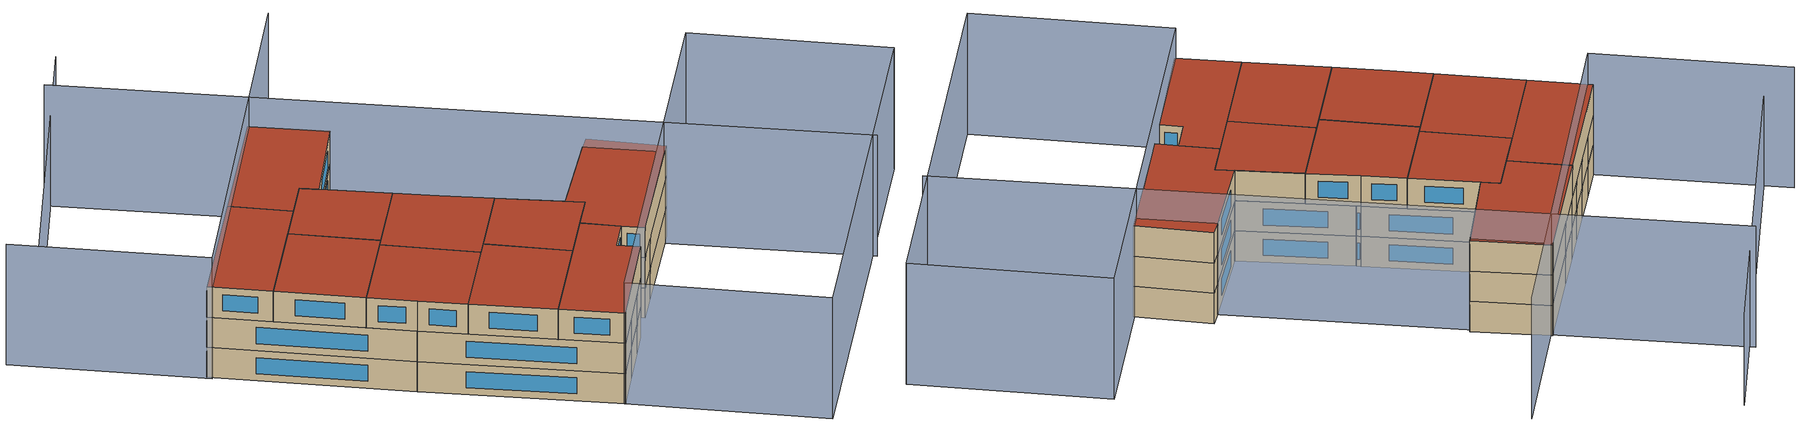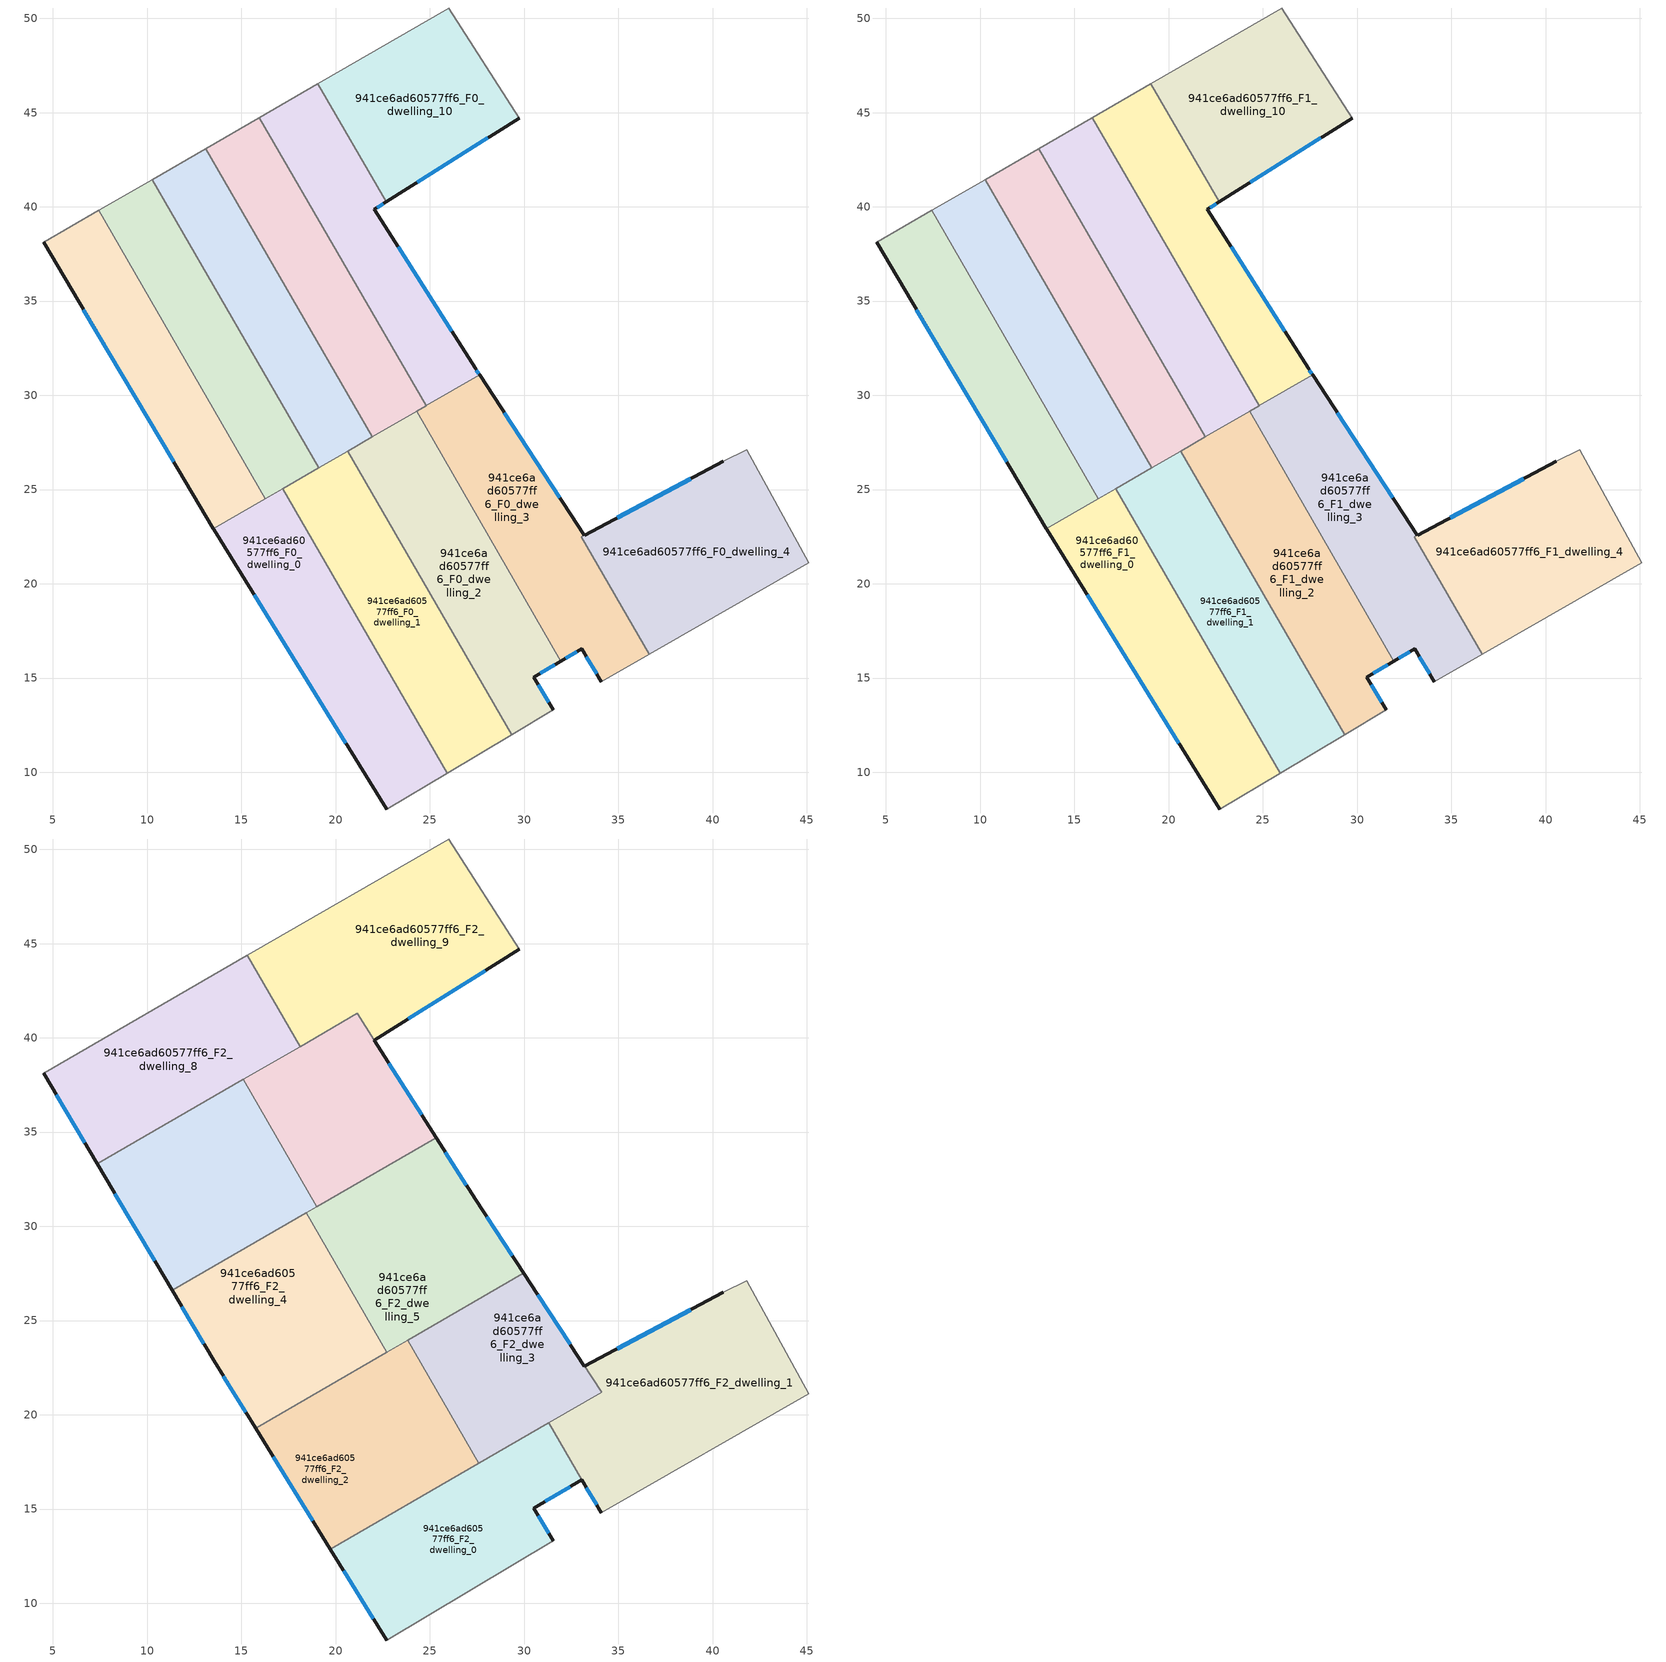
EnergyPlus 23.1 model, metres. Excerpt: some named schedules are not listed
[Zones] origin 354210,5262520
941ce6ad60577ff6_F0_dwelling_0
 floor ground (EU_floor_Construction): 17.19,25.04 25.91,9.96 22.7,8.05 13.53,22.89 13.51,22.91 z0
 wall outside (EU_wall_Construction): 13.51,22.91 13.53,22.89 22.7,8.05 z0:3
 wall to 941ce6ad60577ff6_F0_dwelling_1 (EU_wall_Construction): 25.91,9.96 17.19,25.04 z0:3
 wall adiabatic (EU_wall_Construction): 22.7,8.05 25.91,9.96 z0:3
 wall to 941ce6ad60577ff6_F0_dwelling_5 (EU_wall_Construction): 16.27,24.51 13.51,22.91 z0:3
 wall to 941ce6ad60577ff6_F0_dwelling_6 (EU_wall_Construction): 17.19,25.04 16.27,24.51 z0:3
 window (EU_Window_Construction): 15.68,19.41 20.55,11.54 z0.7:2.3
941ce6ad60577ff6_F0_dwelling_1
 floor ground (EU_floor_Construction): 20.65,27.04 29.35,12 25.91,9.96 17.19,25.04 z0
 wall to 941ce6ad60577ff6_F0_dwelling_2 (EU_wall_Construction): 29.35,12 20.65,27.04 z0:3
 wall adiabatic (EU_wall_Construction): 25.91,9.96 29.35,12 z0:3
 wall to 941ce6ad60577ff6_F0_dwelling_6 (EU_wall_Construction): 19.11,26.15 17.19,25.04 z0:3
 wall to 941ce6ad60577ff6_F0_dwelling_7 (EU_wall_Construction): 20.65,27.04 19.11,26.15 z0:3
941ce6ad60577ff6_F0_dwelling_10
 floor ground (EU_floor_Construction): 26.01,50.55 29.74,44.71 22.68,40.26 19.05,46.53 z0
 wall outside (EU_wall_Construction): 22.68,40.26 29.74,44.71 z0:3
 wall adiabatic (EU_wall_Construction): 29.74,44.71 26.01,50.55 19.05,46.53 z0:3
 wall to 941ce6ad60577ff6_F0_dwelling_9 (EU_wall_Construction): 19.05,46.53 22.68,40.26 z0:3
 window (EU_Window_Construction): 24.33,41.31 28.08,43.66 z0.7:2.3
941ce6ad60577ff6_F0_dwelling_2
 floor ground (EU_floor_Construction): 24.29,29.15 31.95,15.9 30.52,15.05 31.55,13.32 29.35,12 20.65,27.04 z0
 wall outside (EU_wall_Construction): 31.55,13.32 30.52,15.05 31.95,15.9 z0:3
 wall to 941ce6ad60577ff6_F0_dwelling_3 (EU_wall_Construction): 31.95,15.9 24.29,29.15 z0:3
 wall adiabatic (EU_wall_Construction): 29.35,12 31.55,13.32 z0:3
 wall to 941ce6ad60577ff6_F0_dwelling_8 (EU_wall_Construction): 24.29,29.15 21.95,27.79 z0:3
 wall to 941ce6ad60577ff6_F0_dwelling_7 (EU_wall_Construction): 21.95,27.79 20.65,27.04 z0:3
 window (EU_Window_Construction): 30.86,15.25 31.62,15.7 / 31.31,13.72 30.76,14.65 z0.7:2.3
941ce6ad60577ff6_F0_dwelling_3
 floor ground (EU_floor_Construction): 27.64,31.08 33.2,22.58 33.04,22.49 36.64,16.27 34.09,14.81 33.05,16.55 31.95,15.9 24.29,29.15 z0
 wall outside (EU_wall_Construction): 33.2,22.58 27.64,31.08 / 31.95,15.9 33.05,16.55 34.09,14.81 z0:3
 wall to 941ce6ad60577ff6_F0_dwelling_4 (EU_wall_Construction): 36.64,16.27 33.04,22.49 33.2,22.58 z0:3
 wall adiabatic (EU_wall_Construction): 34.09,14.81 36.64,16.27 z0:3
 wall to 941ce6ad60577ff6_F0_dwelling_9 (EU_wall_Construction): 27.64,31.08 24.79,29.44 z0:3
 wall to 941ce6ad60577ff6_F0_dwelling_8 (EU_wall_Construction): 24.79,29.44 24.29,29.15 z0:3
 window (EU_Window_Construction): 31.89,24.58 28.95,29.09 / 33.29,16.14 33.84,15.22 / 32.21,16.05 32.79,16.39 z0.7:2.3
941ce6ad60577ff6_F0_dwelling_4
 floor ground (EU_floor_Construction): 41.81,27.12 45.11,21.11 36.64,16.27 33.04,22.49 33.2,22.58 40.57,26.5 z0
 wall outside (EU_wall_Construction): 40.57,26.5 33.21,22.58 z0:3
 wall adiabatic (EU_wall_Construction): 36.64,16.27 45.11,21.11 41.81,27.12 40.57,26.5 z0:3
 window (EU_Window_Construction): 38.84,25.58 34.94,23.5 z0.7:2.3
941ce6ad60577ff6_F0_dwelling_5
 floor ground (EU_floor_Construction): 7.43,39.81 16.27,24.51 13.51,22.91 4.51,38.12 z0
 wall outside (EU_wall_Construction): 4.51,38.12 13.51,22.91 z0:3
 wall to 941ce6ad60577ff6_F0_dwelling_6 (EU_wall_Construction): 16.27,24.51 7.43,39.81 z0:3
 wall adiabatic (EU_wall_Construction): 7.43,39.81 4.51,38.12 z0:3
 window (EU_Window_Construction): 6.62,34.55 11.4,26.48 z0.7:2.3
941ce6ad60577ff6_F0_dwelling_6
 floor ground (EU_floor_Construction): 10.27,41.45 19.11,26.15 16.27,24.51 7.43,39.81 z0
 wall to 941ce6ad60577ff6_F0_dwelling_7 (EU_wall_Construction): 19.11,26.15 10.27,41.45 z0:3
 wall adiabatic (EU_wall_Construction): 10.27,41.45 7.43,39.81 z0:3
941ce6ad60577ff6_F0_dwelling_7
 floor ground (EU_floor_Construction): 13.11,43.09 21.95,27.79 19.11,26.15 10.27,41.45 z0
 wall adiabatic (EU_wall_Construction): 13.11,43.09 10.27,41.45 z0:3
 wall to 941ce6ad60577ff6_F0_dwelling_8 (EU_wall_Construction): 21.95,27.79 13.11,43.09 z0:3
941ce6ad60577ff6_F0_dwelling_8
 floor ground (EU_floor_Construction): 15.95,44.73 24.79,29.44 21.95,27.79 13.11,43.09 z0
 wall to 941ce6ad60577ff6_F0_dwelling_9 (EU_wall_Construction): 24.79,29.44 15.95,44.73 z0:3
 wall adiabatic (EU_wall_Construction): 15.95,44.73 13.11,43.09 z0:3
941ce6ad60577ff6_F0_dwelling_9
 floor ground (EU_floor_Construction): 22.68,40.26 22.06,39.87 27.42,31.41 27.64,31.08 24.79,29.44 15.95,44.73 19.05,46.53 z0
 wall outside (EU_wall_Construction): 27.64,31.08 27.42,31.41 22.06,39.87 22.68,40.26 z0:3
 wall adiabatic (EU_wall_Construction): 19.05,46.53 15.95,44.73 z0:3
 window (EU_Window_Construction): 22.2,39.96 22.53,40.17 / 26.16,33.4 23.32,37.89 / 27.59,31.16 27.47,31.33 z0.7:2.3
941ce6ad60577ff6_F1_dwelling_0
 floor to 941ce6ad60577ff6_F0_dwelling_0 (EU_floor_Construction): 17.19,25.04 25.91,9.96 22.7,8.05 13.53,22.89 13.51,22.91 z3
 wall outside (EU_wall_Construction): 13.51,22.91 13.53,22.89 22.7,8.05 z3:6
 wall to 941ce6ad60577ff6_F1_dwelling_1 (EU_wall_Construction): 25.91,9.96 17.19,25.04 z3:6
 wall adiabatic (EU_wall_Construction): 22.7,8.05 25.91,9.96 z3:6
 wall to 941ce6ad60577ff6_F1_dwelling_5 (EU_wall_Construction): 16.27,24.51 13.51,22.91 z3:6
 wall to 941ce6ad60577ff6_F1_dwelling_6 (EU_wall_Construction): 17.19,25.04 16.27,24.51 z3:6
 window (EU_Window_Construction): 15.68,19.41 20.55,11.54 z3.7:5.3
941ce6ad60577ff6_F1_dwelling_1
 floor to 941ce6ad60577ff6_F0_dwelling_1 (EU_floor_Construction): 20.65,27.04 29.35,12 25.91,9.96 17.19,25.04 z3
 wall to 941ce6ad60577ff6_F1_dwelling_2 (EU_wall_Construction): 29.35,12 20.65,27.04 z3:6
 wall adiabatic (EU_wall_Construction): 25.91,9.96 29.35,12 z3:6
 wall to 941ce6ad60577ff6_F1_dwelling_6 (EU_wall_Construction): 19.11,26.15 17.19,25.04 z3:6
 wall to 941ce6ad60577ff6_F1_dwelling_7 (EU_wall_Construction): 20.65,27.04 19.11,26.15 z3:6
941ce6ad60577ff6_F1_dwelling_10
 floor to 941ce6ad60577ff6_F0_dwelling_10 (EU_floor_Construction): 26.01,50.55 29.74,44.71 22.68,40.26 19.05,46.53 z3
 wall outside (EU_wall_Construction): 22.68,40.26 29.74,44.71 z3:6
 wall adiabatic (EU_wall_Construction): 29.74,44.71 26.01,50.55 19.05,46.53 z3:6
 wall to 941ce6ad60577ff6_F1_dwelling_9 (EU_wall_Construction): 19.05,46.53 22.68,40.26 z3:6
 window (EU_Window_Construction): 24.33,41.31 28.08,43.66 z3.7:5.3
941ce6ad60577ff6_F1_dwelling_2
 floor to 941ce6ad60577ff6_F0_dwelling_2 (EU_floor_Construction): 24.29,29.15 31.95,15.9 30.52,15.05 31.55,13.32 29.35,12 20.65,27.04 z3
 wall outside (EU_wall_Construction): 31.55,13.32 30.52,15.05 31.95,15.9 z3:6
 wall to 941ce6ad60577ff6_F1_dwelling_3 (EU_wall_Construction): 31.95,15.9 24.29,29.15 z3:6
 wall adiabatic (EU_wall_Construction): 29.35,12 31.55,13.32 z3:6
 wall to 941ce6ad60577ff6_F1_dwelling_8 (EU_wall_Construction): 24.29,29.15 21.95,27.79 z3:6
 wall to 941ce6ad60577ff6_F1_dwelling_7 (EU_wall_Construction): 21.95,27.79 20.65,27.04 z3:6
 window (EU_Window_Construction): 30.86,15.25 31.62,15.7 / 31.31,13.72 30.76,14.65 z3.7:5.3
941ce6ad60577ff6_F1_dwelling_3
 floor to 941ce6ad60577ff6_F0_dwelling_3 (EU_floor_Construction): 27.64,31.08 33.2,22.58 33.04,22.49 36.64,16.27 34.09,14.81 33.05,16.55 31.95,15.9 24.29,29.15 z3
 wall outside (EU_wall_Construction): 33.2,22.58 27.64,31.08 / 31.95,15.9 33.05,16.55 34.09,14.81 z3:6
 wall to 941ce6ad60577ff6_F1_dwelling_4 (EU_wall_Construction): 36.64,16.27 33.04,22.49 33.2,22.58 z3:6
 wall adiabatic (EU_wall_Construction): 34.09,14.81 36.64,16.27 z3:6
 wall to 941ce6ad60577ff6_F1_dwelling_9 (EU_wall_Construction): 27.64,31.08 24.79,29.44 z3:6
 wall to 941ce6ad60577ff6_F1_dwelling_8 (EU_wall_Construction): 24.79,29.44 24.29,29.15 z3:6
 window (EU_Window_Construction): 31.89,24.58 28.95,29.09 / 33.29,16.14 33.84,15.22 / 32.21,16.05 32.79,16.39 z3.7:5.3
 ceiling adiabatic (EU_roof_Construction): 33.2,22.58 29.97,27.52 26.42,25.47 29.97,27.52 z6
941ce6ad60577ff6_F1_dwelling_4
 floor to 941ce6ad60577ff6_F0_dwelling_4 (EU_floor_Construction): 41.81,27.12 45.11,21.11 36.64,16.27 33.04,22.49 33.2,22.58 40.57,26.5 z3
 wall outside (EU_wall_Construction): 40.57,26.5 33.21,22.58 z3:6
 wall adiabatic (EU_wall_Construction): 36.64,16.27 45.11,21.11 41.81,27.12 40.57,26.5 z3:6
 window (EU_Window_Construction): 38.84,25.58 34.94,23.5 z3.7:5.3
941ce6ad60577ff6_F1_dwelling_5
 floor to 941ce6ad60577ff6_F0_dwelling_5 (EU_floor_Construction): 7.43,39.81 16.27,24.51 13.51,22.91 4.51,38.12 z3
 wall outside (EU_wall_Construction): 4.51,38.12 13.51,22.91 z3:6
 wall to 941ce6ad60577ff6_F1_dwelling_6 (EU_wall_Construction): 16.27,24.51 7.43,39.81 z3:6
 wall adiabatic (EU_wall_Construction): 7.43,39.81 4.51,38.12 z3:6
 window (EU_Window_Construction): 6.62,34.55 11.4,26.48 z3.7:5.3
 ceiling adiabatic (EU_roof_Construction): 16.27,24.51 14.13,28.22 11.33,26.6 13.51,22.91 z6; 10.22,34.98 7.43,39.81 4.51,38.12 7.35,33.32 z6
941ce6ad60577ff6_F1_dwelling_6
 floor to 941ce6ad60577ff6_F0_dwelling_6 (EU_floor_Construction): 10.27,41.45 19.11,26.15 16.27,24.51 7.43,39.81 z3
 wall to 941ce6ad60577ff6_F1_dwelling_7 (EU_wall_Construction): 19.11,26.15 10.27,41.45 z3:6
 wall adiabatic (EU_wall_Construction): 10.27,41.45 7.43,39.81 z3:6
 ceiling adiabatic (EU_roof_Construction): 19.11,26.15 16.97,29.86 14.13,28.22 10.22,34.98 13.06,36.62 10.27,41.45 7.43,39.81 16.27,24.51 z6
941ce6ad60577ff6_F1_dwelling_7
 floor to 941ce6ad60577ff6_F0_dwelling_7 (EU_floor_Construction): 13.11,43.09 21.95,27.79 19.11,26.15 10.27,41.45 z3
 wall adiabatic (EU_wall_Construction): 13.11,43.09 10.27,41.45 z3:6
 wall to 941ce6ad60577ff6_F1_dwelling_8 (EU_wall_Construction): 21.95,27.79 13.11,43.09 z3:6
 ceiling adiabatic (EU_roof_Construction): 15.9,38.26 13.11,43.09 10.27,41.45 13.06,36.62 z6
941ce6ad60577ff6_F1_dwelling_8
 floor to 941ce6ad60577ff6_F0_dwelling_8 (EU_floor_Construction): 15.95,44.73 24.79,29.44 21.95,27.79 13.11,43.09 z3
 wall to 941ce6ad60577ff6_F1_dwelling_9 (EU_wall_Construction): 24.79,29.44 15.95,44.73 z3:6
 wall adiabatic (EU_wall_Construction): 15.95,44.73 13.11,43.09 z3:6
941ce6ad60577ff6_F1_dwelling_9
 floor to 941ce6ad60577ff6_F0_dwelling_9 (EU_floor_Construction): 22.68,40.26 22.06,39.87 27.42,31.41 27.64,31.08 24.79,29.44 15.95,44.73 19.05,46.53 z3
 wall outside (EU_wall_Construction): 27.64,31.08 27.42,31.41 22.06,39.87 22.68,40.26 z3:6
 wall adiabatic (EU_wall_Construction): 19.05,46.53 15.95,44.73 z3:6
 window (EU_Window_Construction): 22.2,39.96 22.53,40.17 / 26.16,33.4 23.32,37.89 / 27.59,31.16 27.47,31.33 z3.7:5.3
941ce6ad60577ff6_F2_dwelling_0
 floor to 941ce6ad60577ff6_F1_dwelling_1 (EU_floor_Construction): 26.56,16.82 29.35,12 25.91,9.96 23.1,14.82 z6
 floor to 941ce6ad60577ff6_F1_dwelling_0 (EU_floor_Construction): 23.1,14.82 25.91,9.96 22.7,8.05 19.72,12.87 z6
 floor to 941ce6ad60577ff6_F1_dwelling_2 (EU_floor_Construction): 30.2,18.93 31.95,15.9 30.52,15.05 31.55,13.32 29.35,12 26.56,16.82 z6
 floor to 941ce6ad60577ff6_F1_dwelling_3 (EU_floor_Construction): 31.3,19.57 33.05,16.55 31.95,15.9 30.2,18.93 z6
 wall outside (EU_wall_Construction): 19.72,12.87 22.7,8.05 / 31.55,13.32 30.52,15.05 33.05,16.55 z6:9
 wall to 941ce6ad60577ff6_F2_dwelling_1 (EU_wall_Construction): 33.05,16.55 31.3,19.57 z6:9
 wall adiabatic (EU_wall_Construction): 22.7,8.05 31.55,13.32 z6:9
 wall to 941ce6ad60577ff6_F2_dwelling_2 (EU_wall_Construction): 27.6,17.43 19.72,12.87 z6:9
 wall to 941ce6ad60577ff6_F2_dwelling_3 (EU_wall_Construction): 31.3,19.57 27.6,17.43 z6:9
 window (EU_Window_Construction): 20.42,11.74 22,9.19 / 31.11,15.4 32.46,16.2 / 31.31,13.72 30.76,14.65 z6.7:8.3
 roof outside (EU_roof_Construction): 31.55,13.32 30.52,15.05 33.05,16.55 31.3,19.57 19.72,12.87 22.7,8.05 z9
941ce6ad60577ff6_F2_dwelling_1
 floor to 941ce6ad60577ff6_F1_dwelling_4 (EU_floor_Construction): 41.81,27.11 45.11,21.11 36.64,16.27 33.87,21.05 34.11,21.19 33.2,22.58 40.57,26.5 z6
 floor to 941ce6ad60577ff6_F1_dwelling_3 (EU_floor_Construction): 33.87,21.05 36.64,16.27 34.09,14.81 33.05,16.55 31.3,19.57 z6
 wall outside (EU_wall_Construction): 33.05,16.55 34.09,14.81 / 29.97,27.52 33.2,22.58 / 40.57,26.5 33.2,22.58 z6:9
 wall adiabatic (EU_wall_Construction): 34.09,14.81 45.11,21.11 41.82,27.12 40.57,26.5 z6:9
 wall to 941ce6ad60577ff6_F2_dwelling_3 (EU_wall_Construction): 29.97,27.52 34.11,21.19 31.3,19.57 z6:9
 window (EU_Window_Construction): 33.29,16.14 33.84,15.22 / 30.73,26.36 32.44,23.74 / 38.84,25.58 34.93,23.5 z6.7:8.3
 roof outside (EU_roof_Construction): 45.11,21.11 41.82,27.12 40.57,26.5 33.2,22.58 29.97,27.52 34.11,21.19 31.3,19.57 33.05,16.55 34.09,14.81 z9
941ce6ad60577ff6_F2_dwelling_2
 floor to 941ce6ad60577ff6_F1_dwelling_0 (EU_floor_Construction): 19.32,21.36 23.1,14.82 19.72,12.87 15.75,19.3 z6
 floor to 941ce6ad60577ff6_F1_dwelling_1 (EU_floor_Construction): 22.78,23.36 26.56,16.82 23.1,14.82 19.32,21.36 z6
 floor to 941ce6ad60577ff6_F1_dwelling_2 (EU_floor_Construction): 23.82,23.96 27.6,17.43 26.56,16.82 22.78,23.36 z6
 wall outside (EU_wall_Construction): 15.75,19.3 19.72,12.87 z6:9
 wall to 941ce6ad60577ff6_F2_dwelling_3 (EU_wall_Construction): 27.6,17.43 23.82,23.96 z6:9
 wall to 941ce6ad60577ff6_F2_dwelling_4 (EU_wall_Construction): 22.72,23.33 15.75,19.3 z6:9
 wall to 941ce6ad60577ff6_F2_dwelling_5 (EU_wall_Construction): 23.82,23.96 22.72,23.33 z6:9
 window (EU_Window_Construction): 16.68,17.79 18.79,14.38 z6.7:8.3
 roof outside (EU_roof_Construction): 27.6,17.43 23.82,23.96 15.75,19.3 19.72,12.87 z9
941ce6ad60577ff6_F2_dwelling_3
 floor to 941ce6ad60577ff6_F1_dwelling_2 (EU_floor_Construction): 26.42,25.47 30.2,18.93 27.6,17.43 23.82,23.96 z6
 floor to 941ce6ad60577ff6_F1_dwelling_4 (EU_floor_Construction): 33.2,22.58 34.11,21.19 33.87,21.05 33.04,22.49 z6
 floor to 941ce6ad60577ff6_F1_dwelling_3 (EU_floor_Construction): 29.97,27.52 33.2,22.58 33.04,22.49 33.87,21.05 30.2,18.93 26.42,25.47 z6
 wall to 941ce6ad60577ff6_F2_dwelling_5 (EU_wall_Construction): 29.97,27.52 23.82,23.96 z6:9
 roof outside (EU_roof_Construction): 34.11,21.19 29.97,27.52 23.82,23.96 27.6,17.43 z9
941ce6ad60577ff6_F2_dwelling_4
 floor to 941ce6ad60577ff6_F1_dwelling_0 (EU_floor_Construction): 17.19,25.04 19.32,21.36 15.75,19.3 13.53,22.89 13.51,22.91 z6
 floor to 941ce6ad60577ff6_F1_dwelling_1 (EU_floor_Construction): 20.59,27.01 22.72,23.33 19.32,21.36 17.19,25.04 z6
 floor to 941ce6ad60577ff6_F1_dwelling_7 (EU_floor_Construction): 18.45,30.71 20.59,27.01 19.11,26.15 16.97,29.86 z6
 floor adiabatic (EU_floor_Construction): 18.45,30.71 16.97,29.86 19.11,26.15 20.59,27.01 13.51,22.91 11.33,26.6 z6
 wall outside (EU_wall_Construction): 11.33,26.6 13.53,22.89 15.75,19.3 z6:9
 wall to 941ce6ad60577ff6_F2_dwelling_5 (EU_wall_Construction): 22.72,23.33 18.45,30.71 z6:9
 wall to 941ce6ad60577ff6_F2_dwelling_6 (EU_wall_Construction): 18.45,30.71 11.33,26.6 z6:9
 window (EU_Window_Construction): 14.05,22.05 15.23,20.14 / 11.85,25.73 13.01,23.76 z6.7:8.3
 roof outside (EU_roof_Construction): 22.72,23.33 18.45,30.71 11.33,26.6 13.53,22.89 15.75,19.3 z9
941ce6ad60577ff6_F2_dwelling_5
 floor to 941ce6ad60577ff6_F1_dwelling_3 (EU_floor_Construction): 27.64,31.08 29.97,27.52 26.42,25.47 24.29,29.15 z6
 floor to 941ce6ad60577ff6_F1_dwelling_2 (EU_floor_Construction): 24.29,29.15 26.42,25.47 22.78,23.36 20.65,27.04 z6
 floor to 941ce6ad60577ff6_F1_dwelling_8 (EU_floor_Construction): 22.65,33.14 24.79,29.44 21.95,27.79 19.81,31.5 z6
 floor to 941ce6ad60577ff6_F1_dwelling_9 (EU_floor_Construction): 25.34,34.7 27.42,31.41 27.64,31.08 24.79,29.44 22.65,33.14 z6
 floor to 941ce6ad60577ff6_F1_dwelling_1 (EU_floor_Construction): 20.65,27.04 22.78,23.36 22.72,23.33 20.59,27.01 z6
 floor to 941ce6ad60577ff6_F1_dwelling_7 (EU_floor_Construction): 19.81,31.5 21.95,27.79 20.59,27.01 18.45,30.71 z6
 wall outside (EU_wall_Construction): 29.97,27.52 27.42,31.41 25.34,34.7 z6:9
 wall to 941ce6ad60577ff6_F2_dwelling_7 (EU_wall_Construction): 25.34,34.7 19.01,31.04 z6:9
 wall to 941ce6ad60577ff6_F2_dwelling_6 (EU_wall_Construction): 19.01,31.04 18.45,30.71 z6:9
 window (EU_Window_Construction): 26.93,32.18 25.83,33.93 / 29.37,28.43 28.02,30.5 z6.7:8.3
 roof outside (EU_roof_Construction): 29.97,27.52 27.42,31.41 25.34,34.7 18.45,30.71 22.72,23.33 z9
941ce6ad60577ff6_F2_dwelling_6
 floor to 941ce6ad60577ff6_F1_dwelling_5 (EU_floor_Construction): 10.22,34.98 14.13,28.22 11.33,26.6 7.35,33.32 z6
 floor to 941ce6ad60577ff6_F1_dwelling_6 (EU_floor_Construction): 13.06,36.62 16.97,29.86 14.13,28.22 10.22,34.98 z6
 floor to 941ce6ad60577ff6_F1_dwelling_7 (EU_floor_Construction): 15.1,37.8 19.01,31.04 16.97,29.86 13.06,36.62 z6
 wall outside (EU_wall_Construction): 7.35,33.32 11.33,26.6 z6:9
 wall to 941ce6ad60577ff6_F2_dwelling_7 (EU_wall_Construction): 19.01,31.04 15.1,37.8 z6:9
 wall to 941ce6ad60577ff6_F2_dwelling_8 (EU_wall_Construction): 15.1,37.8 7.35,33.32 z6:9
 window (EU_Window_Construction): 8.29,31.74 10.4,28.18 z6.7:8.3
 roof outside (EU_roof_Construction): 19.01,31.04 15.1,37.8 7.35,33.32 11.33,26.6 z9
941ce6ad60577ff6_F2_dwelling_7
 floor to 941ce6ad60577ff6_F1_dwelling_8 (EU_floor_Construction): 18.74,39.9 22.65,33.14 19.81,31.5 15.9,38.26 z6
 floor to 941ce6ad60577ff6_F1_dwelling_9 (EU_floor_Construction): 21.15,41.3 25.34,34.7 22.65,33.14 18.74,39.9 z6
 floor to 941ce6ad60577ff6_F1_dwelling_7 (EU_floor_Construction): 15.9,38.26 19.81,31.5 19.01,31.04 15.1,37.8 z6
 wall outside (EU_wall_Construction): 25.34,34.7 22.06,39.87 z6:9
 wall to 941ce6ad60577ff6_F2_dwelling_9 (EU_wall_Construction): 22.06,39.87 21.15,41.3 18.12,39.54 z6:9
 wall to 941ce6ad60577ff6_F2_dwelling_8 (EU_wall_Construction): 18.12,39.54 15.1,37.8 z6:9
 window (EU_Window_Construction): 24.57,35.91 22.83,38.66 z6.7:8.3
 roof outside (EU_roof_Construction): 25.34,34.7 21.15,41.3 15.1,37.8 19.01,31.04 z9
941ce6ad60577ff6_F2_dwelling_8
 floor to 941ce6ad60577ff6_F1_dwelling_8 (EU_floor_Construction): 15.32,44.37 18.12,39.54 15.9,38.26 13.11,43.09 z6
 floor adiabatic (EU_floor_Construction): 15.32,44.37 13.11,43.09 15.9,38.26 7.35,33.32 4.51,38.12 z6
 wall outside (EU_wall_Construction): 4.51,38.12 7.35,33.32 z6:9
 wall to 941ce6ad60577ff6_F2_dwelling_9 (EU_wall_Construction): 18.12,39.54 15.32,44.37 z6:9
 wall adiabatic (EU_wall_Construction): 15.32,44.37 4.51,38.12 z6:9
 window (EU_Window_Construction): 5.18,36.99 6.68,34.44 z6.7:8.3
 roof outside (EU_roof_Construction): 18.12,39.54 15.32,44.37 4.51,38.12 7.35,33.32 z9
941ce6ad60577ff6_F2_dwelling_9
 floor to 941ce6ad60577ff6_F1_dwelling_10 (EU_floor_Construction): 26.01,50.55 29.74,44.71 22.68,40.26 19.05,46.53 z6
 floor to 941ce6ad60577ff6_F1_dwelling_8 (EU_floor_Construction): 15.95,44.73 18.74,39.9 18.12,39.54 15.32,44.37 z6
 floor to 941ce6ad60577ff6_F1_dwelling_9 (EU_floor_Construction): 19.05,46.53 22.68,40.26 22.06,39.87 21.15,41.3 18.74,39.9 15.95,44.73 z6
 wall outside (EU_wall_Construction): 22.06,39.87 29.74,44.71 z6:9
 wall adiabatic (EU_wall_Construction): 29.74,44.71 26.01,50.55 15.32,44.37 z6:9
 window (EU_Window_Construction): 23.86,41.01 27.93,43.57 z6.7:8.3
 roof outside (EU_roof_Construction): 29.74,44.71 26.01,50.55 15.32,44.37 18.12,39.54 21.15,41.3 22.06,39.87 z9
shading: 53.47,5.39 17.04,65.01 / 37.15,56.99 4.62,37.64 / 4.62,37.64 -4.24,52.53 / 22.65,8.15 56.1,27.62 / 56.1,27.62 64.9,12.5 / 64.9,12.5 31.45,-6.98 / 31.45,-6.98 22.65,8.15 z0:12; 24.64,69.71 -2.81,50.48 z0:9
[Building]
EU S2 Campaign: North Axis=0; Terrain=City; Solar Distribution=FullExterior
[Site:Location]
Budapest.Ferenc.Liszt.Intl.AP: Latitude=47.437; Longitude=19.256; Time Zone=1; Elevation=185
[SizingPeriod:WeatherFileDays]
AnnualSizingPeriod: Begin Month=1; Begin Day of Month=1; End Month=12; End Day of Month=31; Day of Week for Start Day=Monday; Use Weather File Daylight Saving Period=No; Use Weather File Rain and Snow Indicators=No
[MATERIAL]
EU_InternalMass_Material: Roughness=MediumRough; Thickness=0.1; Conductivity=1; Density=1800; Specific Heat=900; Thermal Absorptance=0.9; Solar Absorptance=0.7; Visible Absorptance=0.7
[MATERIAL:NOMASS] Roughness=MediumRough; Thermal Absorptance=0.9; Solar Absorptance=0.7; Visible Absorptance=0.7
Name | Thermal Resistance
EU_wall_NoMass | 0.832559
EU_roof_NoMass | 1.39638
EU_floor_NoMass | 0.872794
[WINDOWMATERIAL:SIMPLEGLAZINGSYSTEM]
EU_Window_SimpleGlazing: UFactor=2.79869; Solar Heat Gain Coefficient=0.75; Visible Transmittance=0.75
[CONSTRUCTION]
EU_wall_Construction: EU_wall_NoMass
EU_roof_Construction: EU_roof_NoMass
EU_floor_Construction: EU_floor_NoMass
EU_Window_Construction: EU_Window_SimpleGlazing
EU_InternalMass_Construction: EU_InternalMass_Material
[ZONE] Type=1; Multiplier=1; Ceiling Height=autocalculate; Floor Area=autocalculate; Part of Total Floor Area=Yes
Name | Volume
941ce6ad60577ff6_F0_dwelling_0; 941ce6ad60577ff6_F1_dwelling_0; 941ce6ad60577ff6_F2_dwelling_2 | 208.731
941ce6ad60577ff6_F2_dwelling_0 | 204.854
941ce6ad60577ff6_F0_dwelling_1; 941ce6ad60577ff6_F1_dwelling_1 | 208.675
941ce6ad60577ff6_F2_dwelling_1 | 255.666
941ce6ad60577ff6_F0_dwelling_10; 941ce6ad60577ff6_F1_dwelling_10 | 173.916
941ce6ad60577ff6_F0_dwelling_2; 941ce6ad60577ff6_F1_dwelling_2 | 208.726
941ce6ad60577ff6_F0_dwelling_3; 941ce6ad60577ff6_F1_dwelling_3 | 209.654
941ce6ad60577ff6_F2_dwelling_3 | 165.53
941ce6ad60577ff6_F0_dwelling_4; 941ce6ad60577ff6_F1_dwelling_4 | 207.751
941ce6ad60577ff6_F2_dwelling_4 | 208.723
941ce6ad60577ff6_F0_dwelling_5; 941ce6ad60577ff6_F1_dwelling_5 | 173.908
941ce6ad60577ff6_F2_dwelling_5 | 208.718
941ce6ad60577ff6_F0_dwelling_6; 941ce6ad60577ff6_F1_dwelling_6 | 173.932
941ce6ad60577ff6_F2_dwelling_6 | 208.684
941ce6ad60577ff6_F0_dwelling_7; 941ce6ad60577ff6_F1_dwelling_7 | 173.914
941ce6ad60577ff6_F2_dwelling_7 | 167.483
941ce6ad60577ff6_F0_dwelling_8; 941ce6ad60577ff6_F1_dwelling_8 | 173.96
941ce6ad60577ff6_F2_dwelling_8 | 208.737
941ce6ad60577ff6_F0_dwelling_9; 941ce6ad60577ff6_F1_dwelling_9 | 173.902
941ce6ad60577ff6_F2_dwelling_9 | 249.943
[INTERNALMASS] Construction=EU_InternalMass_Construction
Name | Zone or ZoneList | Surface Area
941ce6ad60577ff6_F0_dwelling_0_EU_InternalMass | 941ce6ad60577ff6_F0_dwelling_0 | 69.577
941ce6ad60577ff6_F0_dwelling_1_EU_InternalMass | 941ce6ad60577ff6_F0_dwelling_1 | 69.5583
941ce6ad60577ff6_F0_dwelling_2_EU_InternalMass | 941ce6ad60577ff6_F0_dwelling_2 | 69.5752
941ce6ad60577ff6_F0_dwelling_3_EU_InternalMass | 941ce6ad60577ff6_F0_dwelling_3 | 69.8838
941ce6ad60577ff6_F0_dwelling_4_EU_InternalMass | 941ce6ad60577ff6_F0_dwelling_4 | 69.2506
941ce6ad60577ff6_F0_dwelling_5_EU_InternalMass | 941ce6ad60577ff6_F0_dwelling_5 | 57.9691
941ce6ad60577ff6_F0_dwelling_6_EU_InternalMass | 941ce6ad60577ff6_F0_dwelling_6 | 57.9773
941ce6ad60577ff6_F0_dwelling_7_EU_InternalMass | 941ce6ad60577ff6_F0_dwelling_7 | 57.9726
941ce6ad60577ff6_F0_dwelling_8_EU_InternalMass | 941ce6ad60577ff6_F0_dwelling_8 | 57.9868
941ce6ad60577ff6_F0_dwelling_9_EU_InternalMass | 941ce6ad60577ff6_F0_dwelling_9 | 57.9672
941ce6ad60577ff6_F0_dwelling_10_EU_InternalMass | 941ce6ad60577ff6_F0_dwelling_10 | 57.9721
941ce6ad60577ff6_F1_dwelling_0_EU_InternalMass | 941ce6ad60577ff6_F1_dwelling_0 | 69.577
941ce6ad60577ff6_F1_dwelling_1_EU_InternalMass | 941ce6ad60577ff6_F1_dwelling_1 | 69.5583
941ce6ad60577ff6_F1_dwelling_2_EU_InternalMass | 941ce6ad60577ff6_F1_dwelling_2 | 69.5752
941ce6ad60577ff6_F1_dwelling_3_EU_InternalMass | 941ce6ad60577ff6_F1_dwelling_3 | 69.8838
941ce6ad60577ff6_F1_dwelling_4_EU_InternalMass | 941ce6ad60577ff6_F1_dwelling_4 | 69.2506
941ce6ad60577ff6_F1_dwelling_5_EU_InternalMass | 941ce6ad60577ff6_F1_dwelling_5 | 57.9691
941ce6ad60577ff6_F1_dwelling_6_EU_InternalMass | 941ce6ad60577ff6_F1_dwelling_6 | 57.9773
941ce6ad60577ff6_F1_dwelling_7_EU_InternalMass | 941ce6ad60577ff6_F1_dwelling_7 | 57.9726
941ce6ad60577ff6_F1_dwelling_8_EU_InternalMass | 941ce6ad60577ff6_F1_dwelling_8 | 57.9868
941ce6ad60577ff6_F1_dwelling_9_EU_InternalMass | 941ce6ad60577ff6_F1_dwelling_9 | 57.9672
941ce6ad60577ff6_F1_dwelling_10_EU_InternalMass | 941ce6ad60577ff6_F1_dwelling_10 | 57.9721
941ce6ad60577ff6_F2_dwelling_0_EU_InternalMass | 941ce6ad60577ff6_F2_dwelling_0 | 68.2846
941ce6ad60577ff6_F2_dwelling_1_EU_InternalMass | 941ce6ad60577ff6_F2_dwelling_1 | 85.241
941ce6ad60577ff6_F2_dwelling_2_EU_InternalMass | 941ce6ad60577ff6_F2_dwelling_2 | 69.5769
941ce6ad60577ff6_F2_dwelling_3_EU_InternalMass | 941ce6ad60577ff6_F2_dwelling_3 | 55.1766
941ce6ad60577ff6_F2_dwelling_4_EU_InternalMass | 941ce6ad60577ff6_F2_dwelling_4 | 69.5744
941ce6ad60577ff6_F2_dwelling_5_EU_InternalMass | 941ce6ad60577ff6_F2_dwelling_5 | 69.5726
941ce6ad60577ff6_F2_dwelling_6_EU_InternalMass | 941ce6ad60577ff6_F2_dwelling_6 | 69.5616
941ce6ad60577ff6_F2_dwelling_7_EU_InternalMass | 941ce6ad60577ff6_F2_dwelling_7 | 55.8312
941ce6ad60577ff6_F2_dwelling_8_EU_InternalMass | 941ce6ad60577ff6_F2_dwelling_8 | 69.5787
941ce6ad60577ff6_F2_dwelling_9_EU_InternalMass | 941ce6ad60577ff6_F2_dwelling_9 | 83.3146
[OTHEREQUIPMENT] Fuel Type=Electricity; Design Level Calculation Method=Watts/Area; Power per Zone Floor Area=1; Fraction Latent=0; Fraction Radiant=0; Fraction Lost=0; Carbon Dioxide Generation Rate=0; EndUse Subcategory=EU_Step8_InternalGains
Name | Zone or ZoneList or Space or SpaceList | Schedule
EU_Step8_InternalGain_941ce6ad60577ff6_F0_dwelling_0_f000 | 941ce6ad60577ff6_F0_dwelling_0 | EU_Step8_GainSchedule_941ce6ad60577ff6_F0_dwelling_0_f000
EU_Step8_InternalGain_941ce6ad60577ff6_F0_dwelling_1_f000 | 941ce6ad60577ff6_F0_dwelling_1 | EU_Step8_GainSchedule_941ce6ad60577ff6_F0_dwelling_1_f000
EU_Step8_InternalGain_941ce6ad60577ff6_F0_dwelling_2_f000 | 941ce6ad60577ff6_F0_dwelling_2 | EU_Step8_GainSchedule_941ce6ad60577ff6_F0_dwelling_2_f000
EU_Step8_InternalGain_941ce6ad60577ff6_F0_dwelling_3_f000 | 941ce6ad60577ff6_F0_dwelling_3 | EU_Step8_GainSchedule_941ce6ad60577ff6_F0_dwelling_3_f000
EU_Step8_InternalGain_941ce6ad60577ff6_F0_dwelling_4_f000 | 941ce6ad60577ff6_F0_dwelling_4 | EU_Step8_GainSchedule_941ce6ad60577ff6_F0_dwelling_4_f000
EU_Step8_InternalGain_941ce6ad60577ff6_F0_dwelling_5_f000 | 941ce6ad60577ff6_F0_dwelling_5 | EU_Step8_GainSchedule_941ce6ad60577ff6_F0_dwelling_5_f000
EU_Step8_InternalGain_941ce6ad60577ff6_F0_dwelling_6_f000 | 941ce6ad60577ff6_F0_dwelling_6 | EU_Step8_GainSchedule_941ce6ad60577ff6_F0_dwelling_6_f000
EU_Step8_InternalGain_941ce6ad60577ff6_F0_dwelling_7_f000 | 941ce6ad60577ff6_F0_dwelling_7 | EU_Step8_GainSchedule_941ce6ad60577ff6_F0_dwelling_7_f000
EU_Step8_InternalGain_941ce6ad60577ff6_F0_dwelling_8_f000 | 941ce6ad60577ff6_F0_dwelling_8 | EU_Step8_GainSchedule_941ce6ad60577ff6_F0_dwelling_8_f000
EU_Step8_InternalGain_941ce6ad60577ff6_F0_dwelling_9_f000 | 941ce6ad60577ff6_F0_dwelling_9 | EU_Step8_GainSchedule_941ce6ad60577ff6_F0_dwelling_9_f000
EU_Step8_InternalGain_941ce6ad60577ff6_F0_dwelling_10_f000 | 941ce6ad60577ff6_F0_dwelling_10 | EU_Step8_GainSchedule_941ce6ad60577ff6_F0_dwelling_10_f000
EU_Step8_InternalGain_941ce6ad60577ff6_F1_dwelling_0_f000 | 941ce6ad60577ff6_F1_dwelling_0 | EU_Step8_GainSchedule_941ce6ad60577ff6_F1_dwelling_0_f000
EU_Step8_InternalGain_941ce6ad60577ff6_F1_dwelling_1_f000 | 941ce6ad60577ff6_F1_dwelling_1 | EU_Step8_GainSchedule_941ce6ad60577ff6_F1_dwelling_1_f000
EU_Step8_InternalGain_941ce6ad60577ff6_F1_dwelling_2_f000 | 941ce6ad60577ff6_F1_dwelling_2 | EU_Step8_GainSchedule_941ce6ad60577ff6_F1_dwelling_2_f000
EU_Step8_InternalGain_941ce6ad60577ff6_F1_dwelling_3_f000 | 941ce6ad60577ff6_F1_dwelling_3 | EU_Step8_GainSchedule_941ce6ad60577ff6_F1_dwelling_3_f000
EU_Step8_InternalGain_941ce6ad60577ff6_F1_dwelling_4_f000 | 941ce6ad60577ff6_F1_dwelling_4 | EU_Step8_GainSchedule_941ce6ad60577ff6_F1_dwelling_4_f000
EU_Step8_InternalGain_941ce6ad60577ff6_F1_dwelling_5_f000 | 941ce6ad60577ff6_F1_dwelling_5 | EU_Step8_GainSchedule_941ce6ad60577ff6_F1_dwelling_5_f000
EU_Step8_InternalGain_941ce6ad60577ff6_F1_dwelling_6_f000 | 941ce6ad60577ff6_F1_dwelling_6 | EU_Step8_GainSchedule_941ce6ad60577ff6_F1_dwelling_6_f000
EU_Step8_InternalGain_941ce6ad60577ff6_F1_dwelling_7_f000 | 941ce6ad60577ff6_F1_dwelling_7 | EU_Step8_GainSchedule_941ce6ad60577ff6_F1_dwelling_7_f000
EU_Step8_InternalGain_941ce6ad60577ff6_F1_dwelling_8_f000 | 941ce6ad60577ff6_F1_dwelling_8 | EU_Step8_GainSchedule_941ce6ad60577ff6_F1_dwelling_8_f000
EU_Step8_InternalGain_941ce6ad60577ff6_F1_dwelling_9_f000 | 941ce6ad60577ff6_F1_dwelling_9 | EU_Step8_GainSchedule_941ce6ad60577ff6_F1_dwelling_9_f000
EU_Step8_InternalGain_941ce6ad60577ff6_F1_dwelling_10_f000 | 941ce6ad60577ff6_F1_dwelling_10 | EU_Step8_GainSchedule_941ce6ad60577ff6_F1_dwelling_10_f000
EU_Step8_InternalGain_941ce6ad60577ff6_F2_dwelling_0_f000 | 941ce6ad60577ff6_F2_dwelling_0 | EU_Step8_GainSchedule_941ce6ad60577ff6_F2_dwelling_0_f000
EU_Step8_InternalGain_941ce6ad60577ff6_F2_dwelling_1_f000 | 941ce6ad60577ff6_F2_dwelling_1 | EU_Step8_GainSchedule_941ce6ad60577ff6_F2_dwelling_1_f000
EU_Step8_InternalGain_941ce6ad60577ff6_F2_dwelling_2_f000 | 941ce6ad60577ff6_F2_dwelling_2 | EU_Step8_GainSchedule_941ce6ad60577ff6_F2_dwelling_2_f000
EU_Step8_InternalGain_941ce6ad60577ff6_F2_dwelling_3_f000 | 941ce6ad60577ff6_F2_dwelling_3 | EU_Step8_GainSchedule_941ce6ad60577ff6_F2_dwelling_3_f000
EU_Step8_InternalGain_941ce6ad60577ff6_F2_dwelling_4_f000 | 941ce6ad60577ff6_F2_dwelling_4 | EU_Step8_GainSchedule_941ce6ad60577ff6_F2_dwelling_4_f000
EU_Step8_InternalGain_941ce6ad60577ff6_F2_dwelling_5_f000 | 941ce6ad60577ff6_F2_dwelling_5 | EU_Step8_GainSchedule_941ce6ad60577ff6_F2_dwelling_5_f000
EU_Step8_InternalGain_941ce6ad60577ff6_F2_dwelling_6_f000 | 941ce6ad60577ff6_F2_dwelling_6 | EU_Step8_GainSchedule_941ce6ad60577ff6_F2_dwelling_6_f000
EU_Step8_InternalGain_941ce6ad60577ff6_F2_dwelling_7_f000 | 941ce6ad60577ff6_F2_dwelling_7 | EU_Step8_GainSchedule_941ce6ad60577ff6_F2_dwelling_7_f000
EU_Step8_InternalGain_941ce6ad60577ff6_F2_dwelling_8_f000 | 941ce6ad60577ff6_F2_dwelling_8 | EU_Step8_GainSchedule_941ce6ad60577ff6_F2_dwelling_8_f000
EU_Step8_InternalGain_941ce6ad60577ff6_F2_dwelling_9_f000 | 941ce6ad60577ff6_F2_dwelling_9 | EU_Step8_GainSchedule_941ce6ad60577ff6_F2_dwelling_9_f000
[ZONEVENTILATION:DESIGNFLOWRATE] Schedule=EU_AlwaysOn; Design Flow Rate Calculation Method=AirChanges/Hour; Air Changes per Hour=0.475469; Ventilation Type=Natural; Fan Pressure Rise=0; Fan Total Efficiency=1; Constant Term Coefficient=1; Temperature Term Coefficient=0; Velocity Term Coefficient=0; Velocity Squared Term Coefficient=0; Minimum Indoor Temperature=-100; Maximum Indoor Temperature=100; Delta Temperature=-100; Minimum Outdoor Temperature=-100; Maximum Outdoor Temperature=100; Maximum Wind Speed=40
Name | Zone or ZoneList or Space or SpaceList
EU_ConstantAir_941ce6ad60577ff6_F0_dwelling_0 | 941ce6ad60577ff6_F0_dwelling_0
EU_ConstantAir_941ce6ad60577ff6_F0_dwelling_1 | 941ce6ad60577ff6_F0_dwelling_1
EU_ConstantAir_941ce6ad60577ff6_F0_dwelling_2 | 941ce6ad60577ff6_F0_dwelling_2
EU_ConstantAir_941ce6ad60577ff6_F0_dwelling_3 | 941ce6ad60577ff6_F0_dwelling_3
EU_ConstantAir_941ce6ad60577ff6_F0_dwelling_4 | 941ce6ad60577ff6_F0_dwelling_4
EU_ConstantAir_941ce6ad60577ff6_F0_dwelling_5 | 941ce6ad60577ff6_F0_dwelling_5
EU_ConstantAir_941ce6ad60577ff6_F0_dwelling_6 | 941ce6ad60577ff6_F0_dwelling_6
EU_ConstantAir_941ce6ad60577ff6_F0_dwelling_7 | 941ce6ad60577ff6_F0_dwelling_7
EU_ConstantAir_941ce6ad60577ff6_F0_dwelling_8 | 941ce6ad60577ff6_F0_dwelling_8
EU_ConstantAir_941ce6ad60577ff6_F0_dwelling_9 | 941ce6ad60577ff6_F0_dwelling_9
EU_ConstantAir_941ce6ad60577ff6_F0_dwelling_10 | 941ce6ad60577ff6_F0_dwelling_10
EU_ConstantAir_941ce6ad60577ff6_F1_dwelling_0 | 941ce6ad60577ff6_F1_dwelling_0
EU_ConstantAir_941ce6ad60577ff6_F1_dwelling_1 | 941ce6ad60577ff6_F1_dwelling_1
EU_ConstantAir_941ce6ad60577ff6_F1_dwelling_2 | 941ce6ad60577ff6_F1_dwelling_2
EU_ConstantAir_941ce6ad60577ff6_F1_dwelling_3 | 941ce6ad60577ff6_F1_dwelling_3
EU_ConstantAir_941ce6ad60577ff6_F1_dwelling_4 | 941ce6ad60577ff6_F1_dwelling_4
EU_ConstantAir_941ce6ad60577ff6_F1_dwelling_5 | 941ce6ad60577ff6_F1_dwelling_5
EU_ConstantAir_941ce6ad60577ff6_F1_dwelling_6 | 941ce6ad60577ff6_F1_dwelling_6
EU_ConstantAir_941ce6ad60577ff6_F1_dwelling_7 | 941ce6ad60577ff6_F1_dwelling_7
EU_ConstantAir_941ce6ad60577ff6_F1_dwelling_8 | 941ce6ad60577ff6_F1_dwelling_8
EU_ConstantAir_941ce6ad60577ff6_F1_dwelling_9 | 941ce6ad60577ff6_F1_dwelling_9
EU_ConstantAir_941ce6ad60577ff6_F1_dwelling_10 | 941ce6ad60577ff6_F1_dwelling_10
EU_ConstantAir_941ce6ad60577ff6_F2_dwelling_0 | 941ce6ad60577ff6_F2_dwelling_0
EU_ConstantAir_941ce6ad60577ff6_F2_dwelling_1 | 941ce6ad60577ff6_F2_dwelling_1
EU_ConstantAir_941ce6ad60577ff6_F2_dwelling_2 | 941ce6ad60577ff6_F2_dwelling_2
EU_ConstantAir_941ce6ad60577ff6_F2_dwelling_3 | 941ce6ad60577ff6_F2_dwelling_3
EU_ConstantAir_941ce6ad60577ff6_F2_dwelling_4 | 941ce6ad60577ff6_F2_dwelling_4
EU_ConstantAir_941ce6ad60577ff6_F2_dwelling_5 | 941ce6ad60577ff6_F2_dwelling_5
EU_ConstantAir_941ce6ad60577ff6_F2_dwelling_6 | 941ce6ad60577ff6_F2_dwelling_6
EU_ConstantAir_941ce6ad60577ff6_F2_dwelling_7 | 941ce6ad60577ff6_F2_dwelling_7
EU_ConstantAir_941ce6ad60577ff6_F2_dwelling_8 | 941ce6ad60577ff6_F2_dwelling_8
EU_ConstantAir_941ce6ad60577ff6_F2_dwelling_9 | 941ce6ad60577ff6_F2_dwelling_9
[HVACTEMPLATE:ZONE:IDEALLOADSAIRSYSTEM] System Availability Schedule=EU_AlwaysOn; Maximum Heating Supply Air Temperature=50; Minimum Cooling Supply Air Temperature=13; Maximum Heating Supply Air Humidity Ratio=0.0156; Minimum Cooling Supply Air Humidity Ratio=0.0077; Heating Limit=NoLimit; Cooling Limit=NoLimit; Heating Availability Schedule=EU_AlwaysOn; Cooling Availability Schedule=EU_CoolingOff; Dehumidification Control Type=ConstantSensibleHeatRatio; Cooling Sensible Heat Ratio=0.7; Dehumidification Setpoint=60; Humidification Control Type=None; Humidification Setpoint=30; Outdoor Air Method=None; Outdoor Air Flow Rate per Person=0.00944; Outdoor Air Flow Rate per Zone Floor Area=0; Outdoor Air Flow Rate per Zone=0; Demand Controlled Ventilation Type=None; Outdoor Air Economizer Type=NoEconomizer; Heat Recovery Type=None; Sensible Heat Recovery Effectiveness=0.7; Latent Heat Recovery Effectiveness=0.65
Name | Template Thermostat
941ce6ad60577ff6_F0_dwelling_0 | EU_HeatOnly_941ce6ad60577ff6_F0_dwelling_0
941ce6ad60577ff6_F0_dwelling_1 | EU_HeatOnly_941ce6ad60577ff6_F0_dwelling_1
941ce6ad60577ff6_F0_dwelling_2 | EU_HeatOnly_941ce6ad60577ff6_F0_dwelling_2
941ce6ad60577ff6_F0_dwelling_3 | EU_HeatOnly_941ce6ad60577ff6_F0_dwelling_3
941ce6ad60577ff6_F0_dwelling_4 | EU_HeatOnly_941ce6ad60577ff6_F0_dwelling_4
941ce6ad60577ff6_F0_dwelling_5 | EU_HeatOnly_941ce6ad60577ff6_F0_dwelling_5
941ce6ad60577ff6_F0_dwelling_6 | EU_HeatOnly_941ce6ad60577ff6_F0_dwelling_6
941ce6ad60577ff6_F0_dwelling_7 | EU_HeatOnly_941ce6ad60577ff6_F0_dwelling_7
941ce6ad60577ff6_F0_dwelling_8 | EU_HeatOnly_941ce6ad60577ff6_F0_dwelling_8
941ce6ad60577ff6_F0_dwelling_9 | EU_HeatOnly_941ce6ad60577ff6_F0_dwelling_9
941ce6ad60577ff6_F0_dwelling_10 | EU_HeatOnly_941ce6ad60577ff6_F0_dwelling_10
941ce6ad60577ff6_F1_dwelling_0 | EU_HeatOnly_941ce6ad60577ff6_F1_dwelling_0
941ce6ad60577ff6_F1_dwelling_1 | EU_HeatOnly_941ce6ad60577ff6_F1_dwelling_1
941ce6ad60577ff6_F1_dwelling_2 | EU_HeatOnly_941ce6ad60577ff6_F1_dwelling_2
941ce6ad60577ff6_F1_dwelling_3 | EU_HeatOnly_941ce6ad60577ff6_F1_dwelling_3
941ce6ad60577ff6_F1_dwelling_4 | EU_HeatOnly_941ce6ad60577ff6_F1_dwelling_4
941ce6ad60577ff6_F1_dwelling_5 | EU_HeatOnly_941ce6ad60577ff6_F1_dwelling_5
941ce6ad60577ff6_F1_dwelling_6 | EU_HeatOnly_941ce6ad60577ff6_F1_dwelling_6
941ce6ad60577ff6_F1_dwelling_7 | EU_HeatOnly_941ce6ad60577ff6_F1_dwelling_7
941ce6ad60577ff6_F1_dwelling_8 | EU_HeatOnly_941ce6ad60577ff6_F1_dwelling_8
941ce6ad60577ff6_F1_dwelling_9 | EU_HeatOnly_941ce6ad60577ff6_F1_dwelling_9
941ce6ad60577ff6_F1_dwelling_10 | EU_HeatOnly_941ce6ad60577ff6_F1_dwelling_10
941ce6ad60577ff6_F2_dwelling_0 | EU_HeatOnly_941ce6ad60577ff6_F2_dwelling_0
941ce6ad60577ff6_F2_dwelling_1 | EU_HeatOnly_941ce6ad60577ff6_F2_dwelling_1
941ce6ad60577ff6_F2_dwelling_2 | EU_HeatOnly_941ce6ad60577ff6_F2_dwelling_2
941ce6ad60577ff6_F2_dwelling_3 | EU_HeatOnly_941ce6ad60577ff6_F2_dwelling_3
941ce6ad60577ff6_F2_dwelling_4 | EU_HeatOnly_941ce6ad60577ff6_F2_dwelling_4
941ce6ad60577ff6_F2_dwelling_5 | EU_HeatOnly_941ce6ad60577ff6_F2_dwelling_5
941ce6ad60577ff6_F2_dwelling_6 | EU_HeatOnly_941ce6ad60577ff6_F2_dwelling_6
941ce6ad60577ff6_F2_dwelling_7 | EU_HeatOnly_941ce6ad60577ff6_F2_dwelling_7
941ce6ad60577ff6_F2_dwelling_8 | EU_HeatOnly_941ce6ad60577ff6_F2_dwelling_8
941ce6ad60577ff6_F2_dwelling_9 | EU_HeatOnly_941ce6ad60577ff6_F2_dwelling_9
[SIZING:ZONE] Zone Cooling Design Supply Air Temperature Input Method=SupplyAirTemperature; Zone Cooling Design Supply Air Temperature=13; Zone Heating Design Supply Air Temperature Input Method=SupplyAirTemperature; Zone Heating Design Supply Air Temperature=50; Zone Cooling Design Supply Air Humidity Ratio=0.008; Zone Heating Design Supply Air Humidity Ratio=0.008; Cooling Design Air Flow Method=DesignDay; Cooling Design Air Flow Rate=0; Cooling Minimum Air Flow per Zone Floor Area=0.000762; Cooling Minimum Air Flow=0; Cooling Minimum Air Flow Fraction=0.2; Heating Design Air Flow Method=DesignDay; Heating Design Air Flow Rate=0; Heating Maximum Air Flow per Zone Floor Area=0.002032; Heating Maximum Air Flow=0.141576; Heating Maximum Air Flow Fraction=0.3; Account for Dedicated Outdoor Air System=No; Dedicated Outdoor Air System Control Strategy=NeutralSupplyAir; Dedicated Outdoor Air Low Setpoint Temperature for Design=autosize; Dedicated Outdoor Air High Setpoint Temperature for Design=autosize; Zone Load Sizing Method=Sensible Load Only No Latent Load; Zone Latent Cooling Design Supply Air Humidity Ratio Input Method=HumidityRatioDifference; Zone Cooling Design Supply Air Humidity Ratio Difference=0.005; Zone Latent Heating Design Supply Air Humidity Ratio Input Method=HumidityRatioDifference; Zone Humidification Design Supply Air Humidity Ratio Difference=0.005
941ce6ad60577ff6_F0_dwelling_0; 941ce6ad60577ff6_F0_dwelling_1; 941ce6ad60577ff6_F0_dwelling_2; 941ce6ad60577ff6_F0_dwelling_3; 941ce6ad60577ff6_F0_dwelling_4; 941ce6ad60577ff6_F0_dwelling_5; 941ce6ad60577ff6_F0_dwelling_6; 941ce6ad60577ff6_F0_dwelling_7; 941ce6ad60577ff6_F0_dwelling_8; 941ce6ad60577ff6_F0_dwelling_9; 941ce6ad60577ff6_F0_dwelling_10; 941ce6ad60577ff6_F1_dwelling_0; 941ce6ad60577ff6_F1_dwelling_1; 941ce6ad60577ff6_F1_dwelling_2; 941ce6ad60577ff6_F1_dwelling_3; 941ce6ad60577ff6_F1_dwelling_4; 941ce6ad60577ff6_F1_dwelling_5; 941ce6ad60577ff6_F1_dwelling_6; 941ce6ad60577ff6_F1_dwelling_7; 941ce6ad60577ff6_F1_dwelling_8; 941ce6ad60577ff6_F1_dwelling_9; 941ce6ad60577ff6_F1_dwelling_10; 941ce6ad60577ff6_F2_dwelling_0; 941ce6ad60577ff6_F2_dwelling_1; 941ce6ad60577ff6_F2_dwelling_2; 941ce6ad60577ff6_F2_dwelling_3; 941ce6ad60577ff6_F2_dwelling_4; 941ce6ad60577ff6_F2_dwelling_5; 941ce6ad60577ff6_F2_dwelling_6; 941ce6ad60577ff6_F2_dwelling_7; 941ce6ad60577ff6_F2_dwelling_8; 941ce6ad60577ff6_F2_dwelling_9
[SCHEDULE:FILE] Column Number=1; Rows to Skip at Top=0; Number of Hours of Data=8760; Column Separator=Comma; Interpolate to Timestep=No; Minutes per Item=60; Adjust Schedule for Daylight Savings=Yes
Name | File
EU_Step8_GainSchedule_941ce6ad60577ff6_F0_dwelling_0_f000 | ../../schedules/941ce6ad60577ff6/941ce6ad60577ff6_F0_dwelling_0_f000_gain.csv
EU_Step8_GainSchedule_941ce6ad60577ff6_F0_dwelling_1_f000 | ../../schedules/941ce6ad60577ff6/941ce6ad60577ff6_F0_dwelling_1_f000_gain.csv
EU_Step8_GainSchedule_941ce6ad60577ff6_F0_dwelling_2_f000 | ../../schedules/941ce6ad60577ff6/941ce6ad60577ff6_F0_dwelling_2_f000_gain.csv
EU_Step8_GainSchedule_941ce6ad60577ff6_F0_dwelling_3_f000 | ../../schedules/941ce6ad60577ff6/941ce6ad60577ff6_F0_dwelling_3_f000_gain.csv
EU_Step8_GainSchedule_941ce6ad60577ff6_F0_dwelling_4_f000 | ../../schedules/941ce6ad60577ff6/941ce6ad60577ff6_F0_dwelling_4_f000_gain.csv
EU_Step8_GainSchedule_941ce6ad60577ff6_F0_dwelling_5_f000 | ../../schedules/941ce6ad60577ff6/941ce6ad60577ff6_F0_dwelling_5_f000_gain.csv
EU_Step8_GainSchedule_941ce6ad60577ff6_F0_dwelling_6_f000 | ../../schedules/941ce6ad60577ff6/941ce6ad60577ff6_F0_dwelling_6_f000_gain.csv
EU_Step8_GainSchedule_941ce6ad60577ff6_F0_dwelling_7_f000 | ../../schedules/941ce6ad60577ff6/941ce6ad60577ff6_F0_dwelling_7_f000_gain.csv
